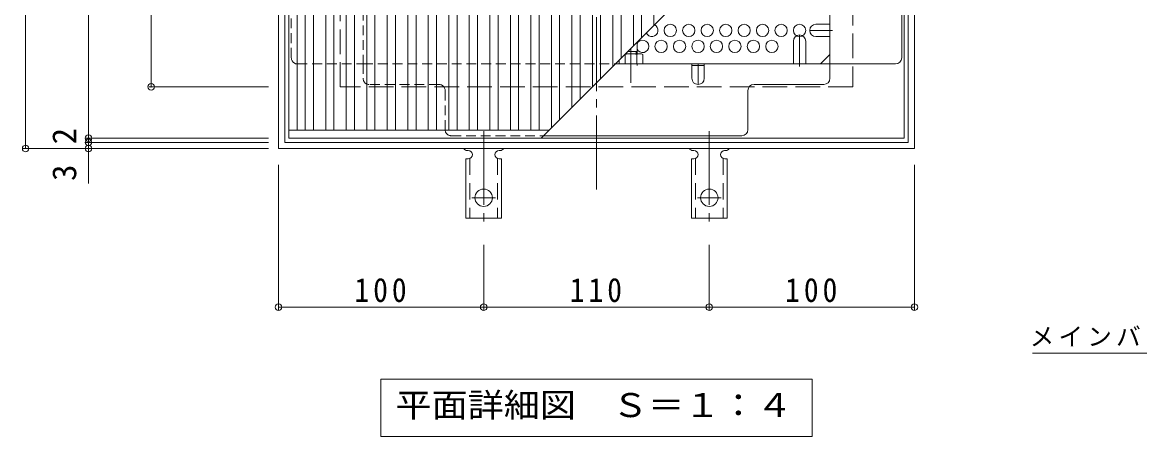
# Model space of a CAD drawing. Units: millimetres at full size, sheet at 1:4. Extents: x -822 to 951, y -780 to 740.
# Drawn here: x -775 to -230, y 148 to 350 of the extents above; entities that cross this region are included whole.
import ezdxf
from ezdxf.enums import TextEntityAlignment as Align

# ---------------------------------------------------------------- set-up
doc = ezdxf.new("R2010")
doc.units = ezdxf.units.MM
doc.header["$LTSCALE"] = 4
doc.header["$PDMODE"] = 32
doc.header["$PDSIZE"] = 3.2
for name, pattern in [('CHAIN1', [8, 5, -1, 1, -1]), ('CHAIN2', [12, 9, -1, 1, -1]), ('DASHED1', [1.8, 1.2, -0.6]), ('DASHED2', [3, 2, -1]), ('DASHED3', [4, 3, -1])]:
    doc.linetypes.add(name, pattern=pattern)
for name, color, linetype, lineweight in [('A-1_躯体', 2, 'Continuous', 9), ('A-2_仕上', 3, 'Continuous', 9), ('A-4_その他', 7, 'Continuous', 9), ('A-5_文字', 7, 'Continuous', 9), ('A-6_寸法', 2, 'Continuous', 9), ('A-7_ハッチ', 2, 'Continuous', 9), ('A-8_記号', 2, 'Continuous', 9), ('A-A_ﾊｯﾁ-ﾜｸ', 3, 'Continuous', 9), ('A-B_ﾊｯﾁ', 2, 'Continuous', 9), ('F-5_F-5ﾚｲﾔ', 7, 'Continuous', 9)]:
    doc.layers.add(name, color=color, linetype=linetype, lineweight=lineweight)
doc.styles.add('ＭＳ ゴシック', font='')
doc.styles.get('ＭＳ ゴシック').set_extended_font_data('MS Gothic')

msp = doc.modelspace()

# ---------------------------------------------------------------- linework, layer by layer
at = {"layer": 'A-1_躯体'}
for p, q in [((-342.713, 595.162), (-342.713, 291.162)), ((-339.713, 598.162), (-339.713, 288.162)), ((-342.713, 291.162), (-646.713, 291.162)), ((-339.713, 288.162), (-649.713, 288.162))]:
    msp.add_line(p, q, dxfattribs=at)
at = {"layer": 'A-1_躯体', "linetype": 'DASHED3'}
for p, q in [((-369.713, 568.162), (-369.713, 318.162)), ((-369.713, 318.162), (-619.713, 318.162))]:
    msp.add_line(p, q, dxfattribs=at)
at = {"layer": 'A-1_躯体'}
for points in [[(-649.713, 288.162), (-649.713, 598.162), (-339.713, 598.162)], [(-646.713, 291.162), (-646.713, 595.162), (-342.713, 595.162)]]:
    msp.add_lwpolyline(points, dxfattribs=at)
at = {"layer": 'A-1_躯体', "linetype": 'DASHED3'}
msp.add_lwpolyline([(-619.713, 318.162), (-619.713, 568.162), (-369.713, 568.162)], dxfattribs=at)
at = {"layer": 'A-2_仕上'}
for p, q in [((-644.713, 593.162), (-644.713, 293.162)), ((-640.713, 589.162), (-640.713, 297.162)), ((-636.713, 589.162), (-636.713, 297.162)), ((-632.713, 589.162), (-632.713, 297.162)), ((-626.713, 589.162), (-626.713, 297.162)), ((-622.713, 589.162), (-622.713, 297.162)), ((-616.713, 589.162), (-616.713, 297.162)), ((-612.713, 589.162), (-612.713, 297.162)), ((-606.713, 589.162), (-606.713, 297.162)), ((-602.713, 589.162), (-602.713, 297.162)), ((-596.713, 589.162), (-596.713, 297.162)), ((-592.713, 589.162), (-592.713, 297.162)), ((-586.713, 589.162), (-586.713, 297.162)), ((-582.713, 589.162), (-582.713, 297.162)), ((-576.713, 589.162), (-576.713, 297.162)), ((-572.713, 589.162), (-572.713, 297.162)), ((-566.713, 589.162), (-566.713, 297.162)), ((-562.713, 589.162), (-562.713, 297.162)), ((-556.713, 589.162), (-556.713, 297.162)), ((-552.713, 589.162), (-552.713, 297.162)), ((-546.713, 589.162), (-546.713, 297.162)), ((-542.713, 589.162), (-542.713, 297.162)), ((-536.713, 589.162), (-536.713, 297.162)), ((-532.713, 589.162), (-532.713, 297.162)), ((-526.713, 589.162), (-526.713, 297.162)), ((-522.713, 589.162), (-522.713, 297.162)), ((-516.713, 589.162), (-516.713, 298.162)), ((-512.713, 589.162), (-512.713, 302.162)), ((-506.713, 589.162), (-506.713, 308.162)), ((-502.713, 589.162), (-502.713, 312.162)), ((-496.713, 589.162), (-496.713, 318.162)), ((-492.713, 589.162), (-492.713, 322.162)), ((-486.713, 589.162), (-486.713, 328.162)), ((-482.713, 589.162), (-482.713, 332.162)), ((-476.713, 589.162), (-476.713, 338.162)), ((-472.713, 589.162), (-472.713, 342.162)), ((-466.713, 589.162), (-466.713, 348.162)), ((-344.713, 470.162), (-521.713, 293.162)), ((-644.713, 297.162), (-517.713, 297.162)), ((-644.713, 293.162), (-344.713, 293.162))]:
    msp.add_line(p, q, dxfattribs=at)
msp.add_lwpolyline([(-344.713, 293.162), (-344.713, 593.162), (-644.713, 593.162)], dxfattribs=at)
at = {"layer": 'A-4_その他'}
for p, q in [((-773.054, 598.162), (-773.054, 288.162)), ((-742.449, 593.162), (-742.449, 293.162)), ((-711.844, 568.162), (-711.844, 318.162)), ((-713.044, 318.162), (-654.713, 318.162)), ((-743.649, 293.162), (-654.713, 293.162)), ((-743.649, 291.162), (-654.713, 291.162)), ((-742.449, 293.162), (-742.449, 291.162)), ((-742.449, 291.162), (-742.449, 271.154)), ((-774.254, 288.162), (-654.713, 288.162)), ((-649.713, 209.585), (-649.713, 280.162)), ((-339.713, 209.585), (-339.713, 280.162)), ((-549.713, 209.585), (-549.713, 241.23)), ((-439.713, 209.585), (-439.713, 241.23)), ((-649.713, 210.785), (-549.713, 210.785)), ((-549.713, 210.785), (-439.713, 210.785)), ((-439.713, 210.785), (-339.713, 210.785))]:
    msp.add_line(p, q, dxfattribs=at)
for p in [(-711.844, 318.162), (-742.449, 293.162), (-773.054, 288.162), (-742.449, 291.162), (-742.449, 288.162), (-649.713, 210.785), (-549.713, 210.785), (-439.713, 210.785), (-339.713, 210.785)]:
    msp.add_point(p, dxfattribs=at)
at = {"layer": 'A-5_文字'}
for p, q in [((-599.913, 175.734), (-389.513, 175.734)), ((-599.913, 175.734), (-599.913, 147.734)), ((-389.513, 175.734), (-389.513, 147.734)), ((-599.913, 147.734), (-389.513, 147.734))]:
    msp.add_line(p, q, dxfattribs=at)
at = {"layer": 'A-6_寸法'}
for centre in [(-458.713, 345.734), (-449.713, 345.734), (-440.713, 345.734), (-431.713, 345.734), (-422.713, 345.734), (-413.713, 345.734), (-404.713, 345.734), (-395.713, 345.734), (-463.213, 337.94), (-454.213, 337.94), (-445.213, 337.94), (-436.213, 337.94), (-427.213, 337.94), (-418.213, 337.94), (-409.213, 337.94)]:
    msp.add_circle(centre, 3, dxfattribs=at)
for centre, start, end in [((-467.713, 345.734), 205.33117, 64.66883), ((-472.213, 337.94), 205.84193, 154.15807)]:
    msp.add_arc(centre, 3, start, end, dxfattribs=at)
at = {"layer": 'A-7_ハッチ', "linetype": 'CHAIN2'}
msp.add_line((-494.713, 268.162), (-494.713, 618.162), dxfattribs=at)
at = {"layer": 'A-7_ハッチ', "linetype": 'DASHED1'}
for p, q in [((-608.513, 556.966), (-608.513, 329.359)), ((-643.517, 332.359), (-643.517, 361.36)), ((-640.517, 329.359), (-608.513, 329.359)), ((-608.513, 329.359), (-608.513, 322.359)), ((-608.513, 329.359), (-485.517, 329.359)), ((-474.913, 329.359), (-474.913, 328.559)), ((-571.512, 319.359), (-605.513, 319.359)), ((-568.512, 316.359), (-568.512, 297.359)), ((-565.512, 294.359), (-520.517, 294.359))]:
    msp.add_line(p, q, dxfattribs=at)
at = {"layer": 'A-7_ハッチ'}
for p, q in [((-380.913, 322.359), (-380.913, 433.962)), ((-345.91, 332.359), (-345.91, 361.36)), ((-385.525, 329.359), (-380.913, 333.971)), ((-485.517, 329.359), (-348.91, 329.359)), ((-448.213, 328.559), (-442.213, 328.559)), ((-420.914, 297.359), (-420.914, 316.359)), ((-417.914, 319.359), (-383.913, 319.359)), ((-520.517, 294.359), (-423.914, 294.359))]:
    msp.add_line(p, q, dxfattribs=at)
at = {"layer": 'A-7_ハッチ', "linetype": 'DASHED1'}
for centre, start, end in [((-640.517, 332.359), 180, 270), ((-605.513, 322.359), 180, 270), ((-571.512, 316.359), 0, 90), ((-565.512, 297.359), 180, 270)]:
    msp.add_arc(centre, 3, start, end, dxfattribs=at)
at = {"layer": 'A-7_ハッチ'}
for centre, start, end in [((-348.91, 332.359), 270, 0), ((-383.913, 322.359), 270, 0), ((-417.914, 316.359), 90, 180), ((-423.914, 297.359), 270, 0)]:
    msp.add_arc(centre, 3, start, end, dxfattribs=at)
at = {"layer": 'A-8_記号'}
for p, q in [((-387.713, 348.734), (-380.913, 348.734)), ((-398.713, 340.509), (-398.713, 329.359)), ((-392.713, 340.509), (-392.713, 329.359)), ((-387.713, 342.734), (-380.913, 342.734)), ((-448.213, 322.359), (-448.213, 329.359)), ((-442.213, 322.359), (-442.213, 329.359))]:
    msp.add_line(p, q, dxfattribs=at)
at = {"layer": 'A-8_記号', "linetype": 'CHAIN1'}
for p, q in [((-395.713, 328.159), (-395.713, 343.509)), ((-379.713, 345.734), (-390.713, 345.734)), ((-445.213, 329.359), (-445.213, 319.359))]:
    msp.add_line(p, q, dxfattribs=at)
at = {"layer": 'A-8_記号'}
for centre, start, end in [((-387.713, 345.734), 90, 270), ((-395.713, 340.509), 0, 180), ((-445.213, 322.359), 180, 0)]:
    msp.add_arc(centre, 3, start, end, dxfattribs=at)
at = {"layer": 'A-A_ﾊｯﾁ-ﾜｸ', "color": 7, "linetype": 'CHAIN2'}
for p, q in [((-549.713, 296.63), (-549.713, 249.23)), ((-439.713, 296.63), (-439.713, 249.23)), ((-555.489, 264.162), (-543.937, 264.162)), ((-445.489, 264.162), (-433.937, 264.162))]:
    msp.add_line(p, q, dxfattribs=at)
at = {"layer": 'A-A_ﾊｯﾁ-ﾜｸ'}
for p, q in [((-557.713, 287.162), (-557.213, 287.162)), ((-542.218, 287.162), (-541.704, 287.162)), ((-447.713, 287.162), (-447.213, 287.162)), ((-432.218, 287.162), (-431.704, 287.162)), ((-558.463, 283.162), (-557.213, 283.162)), ((-558.463, 283.162), (-558.463, 254.162)), ((-540.963, 283.162), (-542.213, 283.162)), ((-540.963, 283.162), (-540.963, 254.162)), ((-448.463, 283.162), (-447.213, 283.162)), ((-448.463, 283.162), (-448.463, 254.162)), ((-430.963, 283.162), (-432.213, 283.162)), ((-430.963, 283.162), (-430.963, 254.162)), ((-540.963, 254.162), (-558.463, 254.162)), ((-430.963, 254.162), (-448.463, 254.162))]:
    msp.add_line(p, q, dxfattribs=at)
at = {"layer": 'A-A_ﾊｯﾁ-ﾜｸ', "linetype": 'DASHED2'}
for p, q in [((-556.463, 283.308), (-556.463, 254.162)), ((-542.963, 283.308), (-542.963, 254.162)), ((-446.463, 283.308), (-446.463, 254.162)), ((-432.963, 283.308), (-432.963, 254.162))]:
    msp.add_line(p, q, dxfattribs=at)
at = {"layer": 'A-A_ﾊｯﾁ-ﾜｸ'}
for centre in [(-549.713, 264.162), (-439.713, 264.162)]:
    msp.add_circle(centre, 4.25, dxfattribs=at)
for centre, start, end in [((-557.713, 289.162), 209.99951, 269.72403), ((-557.213, 285.162), 270, 90), ((-542.213, 285.162), 90.13329, 270), ((-541.713, 289.162), 270.24162, 330.00072), ((-447.713, 289.162), 209.99951, 269.72403), ((-447.213, 285.162), 270, 90), ((-432.213, 285.162), 90.13329, 270), ((-431.713, 289.162), 270.24162, 330.00072)]:
    msp.add_arc(centre, 2, start, end, dxfattribs=at)
at = {"layer": 'A-B_ﾊｯﾁ', "color": 3}
for p, q in [((-474.913, 339.962), (-474.913, 334.359)), ((-480.413, 334.462), (-480.413, 334.359)), ((-479.517, 335.359), (-474.913, 335.359)), ((-475.413, 335.359), (-475.413, 334.359))]:
    msp.add_line(p, q, dxfattribs=at)
at = {"layer": 'A-B_ﾊｯﾁ'}
for p, q in [((-480.776, 333.926), (-480.776, 329.359)), ((-480.517, 334.359), (-472.913, 334.359)), ((-475.05, 333.926), (-475.05, 329.359)), ((-472.913, 334.359), (-472.163, 333.926)), ((-472.163, 329.359), (-472.163, 333.926)), ((-485.517, 329.359), (-472.163, 329.359)), ((-483.663, 329.359), (-483.663, 331.212))]:
    msp.add_line(p, q, dxfattribs=at)
at = {"layer": 'A-B_ﾊｯﾁ', "color": 3, "linetype": 'CHAIN2'}
msp.add_line((-477.913, 336.962), (-477.913, 320.126), dxfattribs=at)
at = {"layer": 'A-B_ﾊｯﾁ'}
for centre, radius, start, end in [((-482.253, 331.624), 2.735, 57.31491, 59.95843), ((-477.913, 324.676), 9.683, 72.79973, 107.20026), ((-473.573, 331.624), 2.735, 90.2103, 122.68507), ((-473.808, 331.077), 3.29, 59.99998, 86.07924)]:
    msp.add_arc(centre, radius, start, end, dxfattribs=at)
at = {"layer": 'F-5_F-5ﾚｲﾔ'}
msp.add_line((-282.078, 188.471), (-106.864, 188.471), dxfattribs=at)

# ---------------------------------------------------------------- texts
at = {"layer": 'A-4_その他', "color": 2, "style": 'ＭＳ ゴシック'}
for s, p in [('2', (-744.849, 290.202)), ('3', (-744.849, 272.347))]:
    msp.add_text(s, height=11.73, rotation=90, dxfattribs=at).set_placement(p, align=Align.BOTTOM_LEFT)
at = {"layer": 'A-4_その他', "color": 2, "char_height": 11.73, "attachment_point": 7, "style": 'ＭＳ ゴシック'}
for s, insert in [('\\T1.27;\\W0.9;100', (-612.713, 213.185)), ('\\T1.27;\\W0.9;110', (-507.713, 213.185)), ('\\T1.27;\\W0.9;100', (-402.713, 213.185))]:
    msp.add_mtext(s, dxfattribs=dict(at, insert=insert))
at = {"layer": 'A-5_文字', "color": 2, "style": 'ＭＳ ゴシック', "width": 1.1}
msp.add_text('平面詳細図\u3000Ｓ＝１：４', height=11.73, dxfattribs=at).set_placement((-592.713, 153.734), align=Align.BOTTOM_LEFT)
at = {"layer": 'F-5_F-5ﾚｲﾔ', "insert": (-283.502, 191.151), "char_height": 8.798, "attachment_point": 7, "style": 'ＭＳ ゴシック'}
msp.add_mtext('\\T1.17;メインバー表面\u3000Ｓ＝１：１', dxfattribs=at)

doc.saveas('drawing.dxf')
